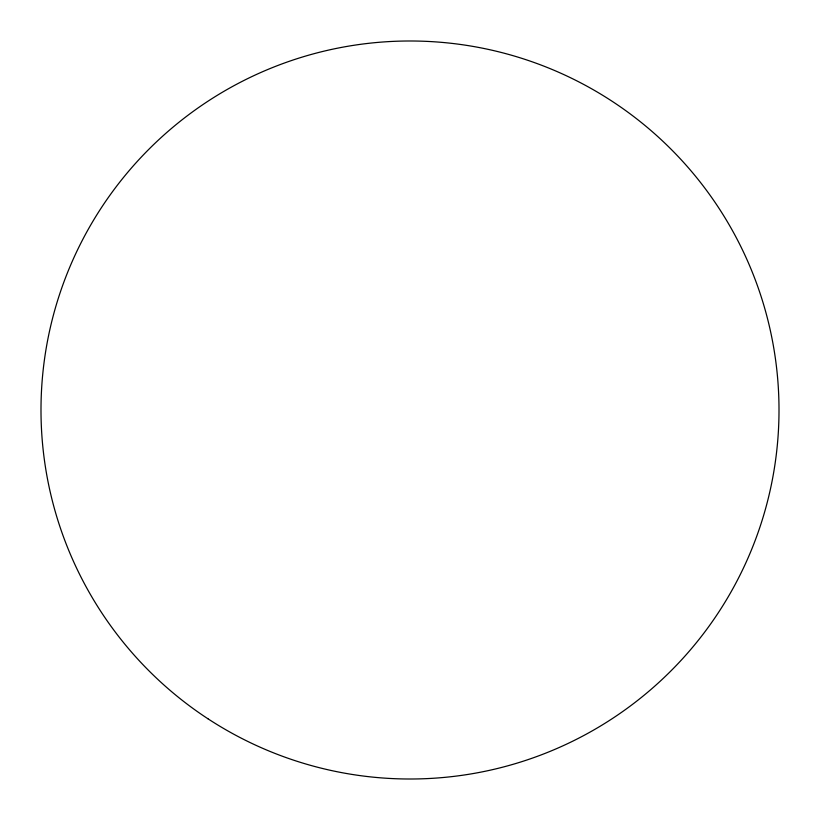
<?xml version="1.0" encoding="UTF-8"?>
<svg xmlns="http://www.w3.org/2000/svg" width="820" height="820" viewBox="0 0 820 820"><rect width="100%" height="100%" fill="white"/><g stroke="black" fill="none" stroke-linecap="round" stroke-linejoin="round"><path stroke-width="1.23" d="M207.911 718.75A369.01 369.01 0 0 0 778.426 430.643A369.01 369.01 0 0 0 243.663 80.606A369.01 369.01 0 0 0 207.911 718.75"/></g></svg>
